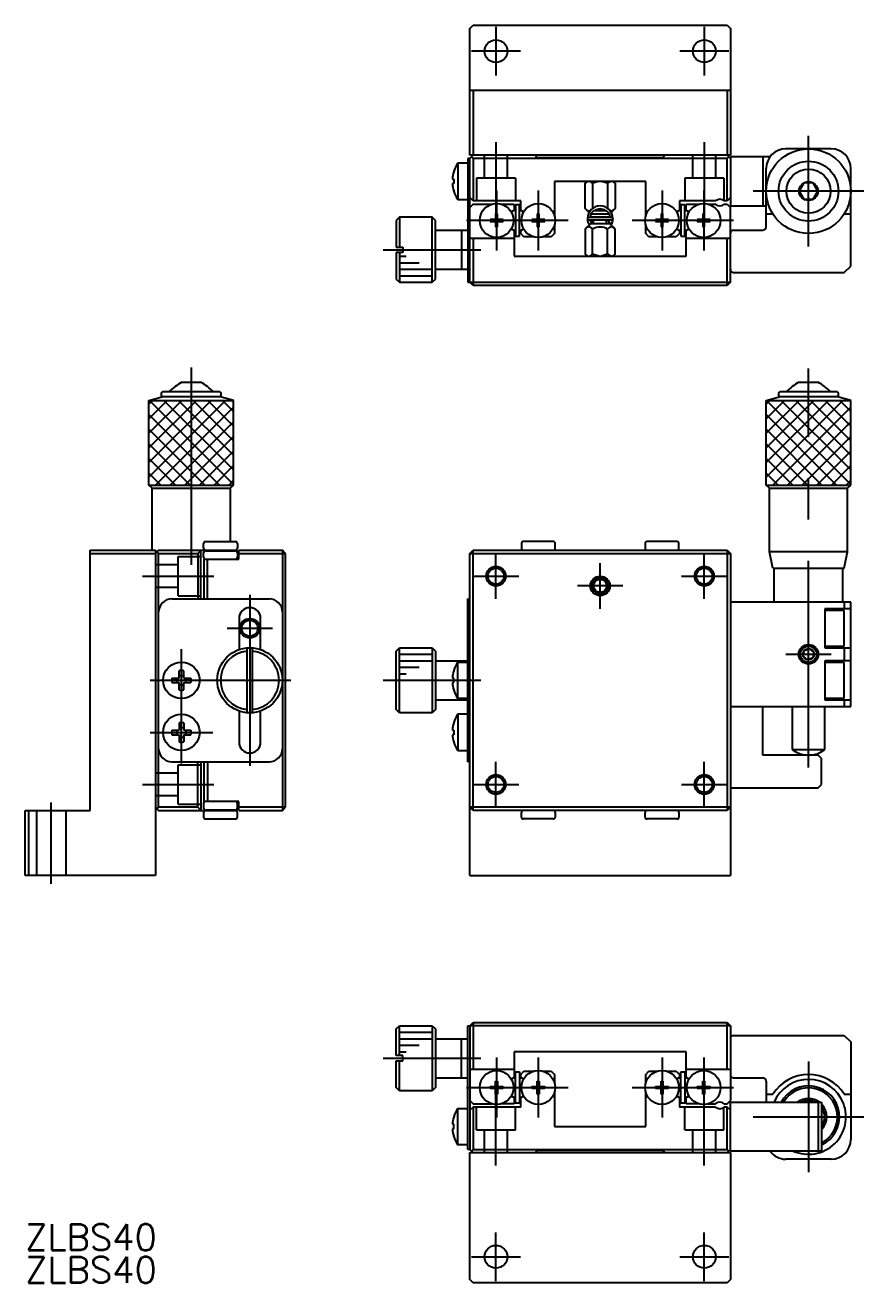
# Model space of a CAD drawing. Extents: x 0 to 276, y 0 to 193.
# Drawn here: x 0 to 128.8, y 0 to 193.2 of the extents above; entities that cross this region are included whole.
import ezdxf

# ---------------------------------------------------------------- set-up
doc = ezdxf.new("R2010")
doc.units = 0
doc.linetypes.add('CENTER', pattern=[50.8, 31.75, -6.35, 6.35, -6.35])
doc.linetypes.add('DASHED', pattern=[19.05, 12.7, -6.35])
doc.layers.get('0').update_dxf_attribs({"linetype": 'CONTINUOUS'})
doc.layers.add('CENTER', color=1, linetype='CENTER')
doc.styles.get("Standard").update_dxf_attribs({"font": 'txt.shx', "height": 3, "bigfont": 'bigfont.shx'})

# ---------------------------------------------------------------- blocks, each defined once
blk = doc.blocks.new('*U21')
at = {"color": 7, "linetype": 'CONTINUOUS'}
blk.add_text('ZLBS40', height=4, dxfattribs=at).set_placement((0, 5))
blk = doc.blocks.new('*U22')
at = {"color": 7, "linetype": 'CONTINUOUS'}
blk.add_text('ZLBS40', height=4, dxfattribs=at).set_placement((0, 0))

msp = doc.modelspace()

# ---------------------------------------------------------------- linework, layer by layer
at = {"color": 7, "linetype": 'CONTINUOUS'}
for p, q in [((68.3, 192.69), (68.8, 193.19)), ((68.8, 193.19), (107.8, 193.19)), ((107.8, 193.19), (108.3, 192.69)), ((68.3, 173.19), (68.3, 192.69)), ((108.3, 192.69), (108.3, 173.19)), ((68.3, 183.19), (108.3, 183.19)), ((68.8, 183.19), (68.8, 173.19)), ((107.8, 183.19), (107.8, 173.19)), ((123.8, 174.19), (116.8, 174.19)), ((68, 171.99), (66.45, 171.99)), ((66.45, 171.99), (66.45, 166.39)), ((68, 172.69), (68, 153.69)), ((68.3, 172.69), (68, 172.69)), ((68.3, 172.69), (68.8, 173.19)), ((108.3, 173.19), (68.3, 173.19)), ((68.3, 153.69), (68.3, 172.69)), ((68.8, 172.69), (68.55, 172.94)), ((107.8, 172.69), (68.8, 172.69)), ((68.8, 172.69), (68.8, 166.19)), ((78.3, 173.19), (78.65, 172.84)), ((78.65, 172.84), (97.95, 172.84)), ((97.95, 172.84), (98.3, 173.19)), ((108.3, 172.69), (107.8, 173.19)), ((107.8, 172.69), (108.05, 172.94)), ((107.8, 166.19), (107.8, 172.69)), ((114.36, 172.94), (108.3, 172.94)), ((108.3, 172.94), (108.3, 165.44)), ((113.3, 172.94), (113.3, 165.44)), ((65.83, 170.69), (65.83, 170.64)), ((113.8, 162.19), (113.8, 171.19)), ((126.8, 156.19), (126.8, 171.19)), ((65.62, 169.54), (65.83, 169.54)), ((65.83, 168.84), (65.62, 168.84)), ((65.83, 169.54), (65.83, 168.84)), ((95.3, 169.19), (81.3, 169.19)), ((81.3, 169.19), (81.3, 163.9)), ((86.47, 169.19), (85.99, 168.89)), ((85.99, 168.89), (86.29, 169.19)), ((85.99, 165), (85.99, 168.89)), ((87.14, 168.89), (86.66, 169.19)), ((88.1, 169.19), (87.14, 168.89)), ((87.14, 168.89), (87.14, 165.03)), ((89.45, 168.89), (88.49, 169.19)), ((89.93, 169.19), (89.45, 168.89)), ((89.45, 168.89), (89.45, 165.03)), ((90.61, 168.89), (90.13, 169.19)), ((90.31, 169.19), (90.61, 168.89)), ((90.61, 168.89), (90.61, 165)), ((95.3, 163.9), (95.3, 169.19)), ((119.57, 168.94), (118.85, 167.69)), ((121.02, 168.94), (119.57, 168.94)), ((121.74, 167.69), (121.02, 168.94)), ((65.83, 167.69), (65.83, 167.73)), ((66.45, 166.39), (68, 166.39)), ((68.8, 166.19), (68.3, 166.69)), ((76.1, 166.19), (68.8, 166.19)), ((76.1, 164.74), (76.1, 166.19)), ((106.03, 166.19), (100.5, 166.19)), ((100.5, 166.19), (100.5, 164.74)), ((107.8, 166.19), (107.36, 166.19)), ((108.3, 166.69), (107.8, 166.19)), ((118.85, 167.69), (119.57, 166.44)), ((119.57, 166.44), (121.02, 166.44)), ((121.02, 166.44), (121.74, 167.69)), ((68.8, 165.69), (68.3, 165.19)), ((68.8, 165.69), (71.68, 165.69)), ((73.11, 165.69), (75.1, 165.69)), ((75.1, 164.74), (74.84, 164.59)), ((75.1, 165.69), (75.1, 164.74)), ((75.9, 165.59), (75.3, 165.59)), ((75.3, 165.59), (75.3, 160.79)), ((75.9, 160.79), (75.9, 165.59)), ((76.32, 164.61), (76.1, 164.74)), ((86.59, 164.4), (85.99, 165)), ((87.3, 164.69), (86.8, 164.19)), ((89.3, 164.69), (87.3, 164.69)), ((89.8, 164.19), (89.3, 164.69)), ((90.61, 165), (90.01, 164.4)), ((100.5, 164.74), (100.27, 164.61)), ((101.3, 165.59), (100.7, 165.59)), ((100.7, 165.59), (100.7, 160.79)), ((101.3, 160.79), (101.3, 165.59)), ((101.5, 164.74), (101.5, 165.69)), ((101.5, 165.69), (103.48, 165.69)), ((101.76, 164.59), (101.5, 164.74)), ((104.91, 165.69), (106.03, 165.69)), ((107.36, 165.69), (107.8, 165.69)), ((107.8, 165.69), (108.3, 165.19)), ((108.3, 165.44), (113.8, 165.44)), ((108.3, 153.69), (108.3, 165.19)), ((57.5, 163.69), (57, 163.19)), ((57, 163.19), (57, 159.09)), ((57.5, 163.69), (57.5, 159.09)), ((62.5, 163.69), (57.5, 163.69)), ((62.5, 153.69), (62.5, 163.69)), ((63, 163.19), (62.5, 163.69)), ((63, 154.19), (63, 163.19)), ((72.19, 163.33), (71.4, 163.33)), ((71.4, 163.33), (71.4, 163.04)), ((71.4, 163.04), (72.19, 163.04)), ((71.93, 163.33), (71.93, 163.04)), ((72.54, 164.19), (72.25, 164.19)), ((72.25, 164.19), (72.25, 163.39)), ((72.54, 163.66), (72.25, 163.66)), ((72.25, 162.98), (72.25, 162.19)), ((72.25, 162.72), (72.54, 162.72)), ((72.54, 163.39), (72.54, 164.19)), ((72.54, 162.19), (72.54, 162.98)), ((73.4, 163.33), (72.6, 163.33)), ((72.6, 163.04), (73.4, 163.04)), ((72.87, 163.04), (72.87, 163.33)), ((73.4, 163.04), (73.4, 163.33)), ((78.59, 163.33), (77.8, 163.33)), ((77.8, 163.33), (77.8, 163.04)), ((77.8, 163.04), (78.59, 163.04)), ((78.33, 163.33), (78.33, 163.04)), ((78.94, 164.19), (78.65, 164.19)), ((78.65, 164.19), (78.65, 163.39)), ((78.94, 163.66), (78.65, 163.66)), ((78.65, 162.98), (78.65, 162.19)), ((78.65, 162.72), (78.94, 162.72)), ((78.94, 163.39), (78.94, 164.19)), ((78.94, 162.19), (78.94, 162.98)), ((79.8, 163.33), (79, 163.33)), ((79, 163.04), (79.8, 163.04)), ((79.27, 163.04), (79.27, 163.33)), ((79.8, 163.04), (79.8, 163.33)), ((81.3, 162.47), (81.3, 161.19)), ((86.8, 162.69), (85.99, 161.88)), ((86.57, 163.69), (90.02, 163.69)), ((90.02, 163.24), (86.57, 163.24)), ((86.8, 164.19), (89.8, 164.19)), ((86.8, 164.19), (86.8, 163.69)), ((89.8, 163.69), (86.8, 163.69)), ((89.8, 162.69), (86.8, 162.69)), ((87.01, 162.69), (86.81, 163.24)), ((87.3, 163.19), (87.02, 163.19)), ((87.3, 162.69), (87.3, 163.24)), ((89.3, 162.69), (89.3, 163.24)), ((89.3, 163.19), (89.58, 163.19)), ((89.58, 162.69), (89.67, 162.86)), ((89.67, 162.85), (89.67, 162.86)), ((89.68, 162.84), (89.67, 162.85)), ((89.67, 162.85), (89.67, 162.85)), ((89.69, 162.84), (89.68, 162.84)), ((89.69, 162.83), (89.69, 162.84)), ((89.7, 162.83), (89.69, 162.83)), ((89.71, 162.82), (89.7, 162.83)), ((89.72, 162.81), (89.71, 162.82)), ((89.73, 162.81), (89.72, 162.81)), ((89.75, 162.8), (89.73, 162.81)), ((89.73, 162.81), (89.73, 162.81)), ((89.78, 162.78), (89.75, 162.8)), ((89.81, 162.77), (89.78, 162.78)), ((89.8, 163.69), (89.8, 164.19)), ((90.61, 161.88), (89.8, 162.69)), ((89.85, 162.75), (89.81, 162.77)), ((89.88, 162.73), (89.85, 162.75)), ((89.92, 162.72), (89.88, 162.73)), ((89.95, 162.71), (89.92, 162.72)), ((89.98, 162.7), (89.95, 162.71)), ((90, 162.69), (89.98, 162.7)), ((89.99, 162.49), (90.08, 162.68)), ((90.01, 162.69), (90, 162.69)), ((90.02, 162.68), (90.01, 162.69)), ((90.04, 162.68), (90.02, 162.68)), ((90.05, 162.68), (90.04, 162.68)), ((90.06, 162.68), (90.05, 162.68)), ((90.07, 162.68), (90.06, 162.68)), ((90.06, 162.68), (90.06, 162.68)), ((90.08, 162.68), (90.07, 162.68)), ((90.1, 162.71), (90.08, 162.68)), ((90.08, 162.68), (90.08, 162.68)), ((90.08, 162.68), (90.08, 162.68)), ((90.08, 162.68), (90.08, 162.68)), ((90.09, 163.25), (90.09, 163.23)), ((90.09, 163.23), (90.1, 163.2)), ((90.1, 163.2), (90.11, 163.17)), ((90.12, 162.78), (90.1, 162.71)), ((90.11, 163.17), (90.12, 163.13)), ((90.12, 163.13), (90.13, 163.1)), ((90.13, 162.81), (90.12, 162.78)), ((90.13, 163.1), (90.14, 163.06)), ((90.14, 162.88), (90.13, 162.85)), ((90.13, 162.85), (90.13, 162.81)), ((90.24, 163.42), (90.14, 162.91)), ((90.14, 163.06), (90.14, 163.03)), ((90.14, 163.03), (90.14, 162.99)), ((90.14, 162.99), (90.14, 162.96)), ((90.14, 162.96), (90.14, 162.92)), ((90.14, 162.92), (90.14, 162.88)), ((95.3, 161.19), (95.3, 162.47)), ((97.59, 163.33), (96.8, 163.33)), ((96.8, 163.33), (96.8, 163.04)), ((96.8, 163.04), (97.59, 163.04)), ((97.33, 163.33), (97.33, 163.04)), ((97.94, 164.19), (97.65, 164.19)), ((97.65, 164.19), (97.65, 163.39)), ((97.94, 163.66), (97.65, 163.66)), ((97.65, 162.98), (97.65, 162.19)), ((97.65, 162.72), (97.94, 162.72)), ((97.94, 163.39), (97.94, 164.19)), ((97.94, 162.19), (97.94, 162.98)), ((98.8, 163.33), (98, 163.33)), ((98, 163.04), (98.8, 163.04)), ((98.27, 163.04), (98.27, 163.33)), ((98.8, 163.04), (98.8, 163.33)), ((103.99, 163.33), (103.2, 163.33)), ((103.2, 163.33), (103.2, 163.04)), ((103.2, 163.04), (103.99, 163.04)), ((103.73, 163.33), (103.73, 163.04)), ((104.34, 164.19), (104.05, 164.19)), ((104.05, 164.19), (104.05, 163.39)), ((104.34, 163.66), (104.05, 163.66)), ((104.05, 162.98), (104.05, 162.19)), ((104.05, 162.72), (104.34, 162.72)), ((104.34, 163.39), (104.34, 164.19)), ((104.34, 162.19), (104.34, 162.98)), ((105.2, 163.33), (104.4, 163.33)), ((104.4, 163.04), (105.2, 163.04)), ((104.67, 163.04), (104.67, 163.33)), ((105.2, 163.04), (105.2, 163.33)), ((113.8, 164.19), (114.82, 164.19)), ((125.77, 164.19), (126.8, 164.19)), ((63, 161.69), (68, 161.69)), ((67, 161.69), (67, 155.69)), ((75.1, 160.39), (68.3, 160.39)), ((68.8, 160.39), (68.8, 153.19)), ((72.25, 162.19), (72.54, 162.19)), ((74.84, 161.79), (75.1, 161.63)), ((75.1, 161.63), (75.1, 157.69)), ((75.3, 160.79), (75.9, 160.79)), ((76.1, 161.64), (76.39, 161.81)), ((76.1, 161.19), (76.1, 161.64)), ((76.6, 160.69), (76.1, 161.19)), ((78.08, 160.69), (76.6, 160.69)), ((78.65, 162.19), (78.94, 162.19)), ((80.8, 160.69), (79.51, 160.69)), ((81.3, 161.19), (80.8, 160.69)), ((85.99, 161.88), (85.99, 157.99)), ((87.14, 157.99), (87.14, 161.88)), ((89.45, 157.99), (89.45, 161.88)), ((90.61, 157.99), (90.61, 161.88)), ((95.8, 160.69), (95.3, 161.19)), ((97.08, 160.69), (95.8, 160.69)), ((97.65, 162.19), (97.94, 162.19)), ((100, 160.69), (98.51, 160.69)), ((100.5, 161.19), (100, 160.69)), ((100.13, 161.85), (100.5, 161.64)), ((100.5, 161.64), (100.5, 161.19)), ((100.7, 160.79), (101.3, 160.79)), ((101.5, 161.63), (101.76, 161.79)), ((101.5, 157.69), (101.5, 161.63)), ((108.3, 160.39), (101.5, 160.39)), ((104.05, 162.19), (104.34, 162.19)), ((107.8, 153.19), (107.8, 160.39)), ((108.8, 161.69), (113.3, 161.69)), ((57, 159.09), (58, 159.09)), ((58, 159.09), (58, 158.29)), ((58, 158.29), (57, 158.29)), ((57, 158.29), (57, 154.19)), ((57.5, 158.29), (57.5, 153.69)), ((75.1, 157.69), (101.5, 157.69)), ((86.47, 157.69), (85.99, 157.99)), ((85.99, 157.99), (86.29, 157.69)), ((87.14, 157.99), (86.66, 157.69)), ((88.1, 157.69), (87.14, 157.99)), ((89.45, 157.99), (88.49, 157.69)), ((89.93, 157.69), (89.45, 157.99)), ((90.61, 157.99), (90.13, 157.69)), ((90.31, 157.69), (90.61, 157.99)), ((63, 155.69), (68, 155.69)), ((108.8, 155.19), (125.8, 155.19)), ((125.8, 155.19), (126.8, 156.19)), ((57, 154.19), (57.5, 153.69)), ((57.5, 153.69), (62.5, 153.69)), ((62.5, 153.69), (63, 154.19)), ((68, 153.69), (68.3, 153.69)), ((68.8, 153.19), (68.3, 153.69)), ((68.3, 153.69), (108.3, 153.69)), ((107.8, 153.19), (68.8, 153.19)), ((108.3, 153.69), (107.8, 153.19)), ((24.06, 138.35), (26.94, 138.35)), ((118.85, 138.35), (121.74, 138.35)), ((19, 135.55), (21.2, 136.14)), ((19, 122.55), (19, 135.55)), ((19, 135.55), (32, 135.55)), ((20.9, 136.64), (20.9, 136.34)), ((29.9, 136.84), (21.1, 136.84)), ((21.1, 136.14), (29.9, 136.14)), ((32, 135.55), (29.8, 136.14)), ((30.1, 136.34), (30.1, 136.64)), ((32, 122.55), (32, 135.55)), ((113.8, 135.55), (116, 136.14)), ((113.8, 122.55), (113.8, 135.55)), ((113.8, 135.55), (126.8, 135.55)), ((115.7, 136.64), (115.7, 136.34)), ((124.7, 136.84), (115.9, 136.84)), ((115.9, 136.14), (124.7, 136.14)), ((126.8, 135.55), (124.6, 136.14)), ((124.9, 136.34), (124.9, 136.64)), ((126.8, 122.55), (126.8, 135.55)), ((19.5, 122.05), (19, 122.55)), ((19, 122.55), (32, 122.55)), ((19.5, 112.55), (19.5, 122.05)), ((19.5, 122.05), (31.5, 122.05)), ((31.5, 122.05), (32, 122.55)), ((31.5, 122.05), (31.5, 113.85)), ((114.3, 122.05), (113.8, 122.55)), ((113.8, 122.55), (126.8, 122.55)), ((114.3, 112.3), (114.3, 122.05)), ((114.3, 122.05), (126.3, 122.05)), ((126.3, 122.05), (126.8, 122.55)), ((126.3, 112.3), (126.3, 122.05)), ((10, 112.55), (20, 112.55)), ((10, 72.55), (10, 112.55)), ((10, 112.05), (20, 112.05)), ((20.5, 112.55), (20, 112.05)), ((20, 112.55), (20, 62.55)), ((20, 112.3), (20.25, 112.3)), ((20.5, 112.05), (20.25, 112.3)), ((20.5, 112.55), (32.5, 112.55)), ((20.5, 73.05), (20.5, 112.05)), ((20.5, 112.05), (26.5, 112.05)), ((26.5, 112.05), (27, 112.55)), ((26.5, 112.05), (26.5, 105.05)), ((27, 105.05), (27, 112.55)), ((27.4, 112.85), (27.4, 113.55)), ((27.4, 111.45), (27.4, 112.15)), ((27.7, 113.85), (32.3, 113.85)), ((27.7, 112.45), (32.3, 112.45)), ((28.45, 112.55), (28.45, 112.45)), ((28.58, 112.55), (28.58, 112.45)), ((30, 112.55), (30, 112.45)), ((31.38, 112.55), (31.38, 112.45)), ((31.55, 112.55), (31.55, 112.45)), ((32, 112.55), (32, 112.45)), ((32.5, 112.55), (32.5, 112.37)), ((32.6, 113.55), (32.6, 112.85)), ((32.6, 112.15), (32.6, 111.45)), ((32.8, 112.55), (39.5, 112.55)), ((32.8, 111.15), (32.8, 112.55)), ((32.8, 112.05), (40, 112.05)), ((40, 112.05), (39.5, 112.55)), ((39.5, 112.55), (39.5, 72.55)), ((40, 73.05), (40, 112.05)), ((68.3, 112.05), (68.8, 112.55)), ((68.3, 62.55), (68.3, 112.05)), ((68.3, 112.05), (108.3, 112.05)), ((68.8, 112.55), (107.8, 112.55)), ((68.8, 72.55), (68.8, 112.55)), ((76.2, 113.55), (76.2, 112.85)), ((81.1, 113.85), (76.5, 113.85)), ((81.4, 112.85), (81.4, 113.55)), ((95.2, 113.55), (95.2, 112.85)), ((100.1, 113.85), (95.5, 113.85)), ((100.4, 112.85), (100.4, 113.55)), ((107.8, 112.55), (108.3, 112.05)), ((107.8, 112.55), (107.8, 72.55)), ((108.3, 112.05), (108.3, 62.55)), ((114.8, 109.8), (114.3, 112.3)), ((126.3, 112.3), (114.3, 112.3)), ((125.8, 109.8), (126.3, 112.3)), ((27.5, 105.05), (27.5, 111.15)), ((27.5, 111.15), (32.8, 111.15)), ((28, 105.05), (28, 111.15)), ((32.5, 111.22), (32.5, 111.15)), ((114.8, 109.8), (125.8, 109.8)), ((115.05, 104.55), (115.05, 109.8)), ((125.55, 104.55), (125.55, 109.8)), ((22.5, 105.05), (37.5, 105.05)), ((68, 80.05), (68, 105.05)), ((68, 105.05), (68.3, 105.05)), ((126.8, 104.55), (108.3, 104.55)), ((125.8, 104.55), (125.8, 103.55)), ((126.8, 88.55), (126.8, 104.55)), ((126.8, 103.55), (122.8, 103.55)), ((122.8, 103.55), (122.8, 97.55)), ((125.8, 103.3), (122.8, 103.3)), ((125.8, 97.8), (125.8, 103.3)), ((32.85, 102.05), (32.85, 97.27)), ((36.15, 97.27), (36.15, 102.05)), ((34.1, 87.56), (34.1, 97.53)), ((34.9, 87.56), (34.9, 97.53)), ((57, 97.03), (57.5, 97.53)), ((57, 88.07), (57, 97.03)), ((57.5, 87.56), (57.5, 97.53)), ((57.5, 97.53), (58, 97.53)), ((58, 97.53), (58, 97.55)), ((58, 97.55), (62.5, 97.55)), ((62.5, 97.55), (62.5, 87.55)), ((62.5, 97.55), (63, 97.05)), ((63, 97.05), (63, 88.05)), ((119.48, 96.27), (119.65, 97.12)), ((119.65, 97.12), (120.47, 97.4)), ((120.47, 97.4), (121.12, 96.83)), ((121.12, 96.83), (120.95, 95.98)), ((122.8, 97.8), (125.8, 97.8)), ((122.8, 97.55), (126.8, 97.55)), ((125.8, 97.55), (125.8, 95.55)), ((63, 95.55), (68, 95.55)), ((66.45, 89.75), (66.45, 95.35)), ((66.45, 95.35), (68, 95.35)), ((67, 95.55), (67, 95.35)), ((120.13, 95.7), (119.48, 96.27)), ((120.95, 95.98), (120.13, 95.7)), ((126.8, 95.55), (122.8, 95.55)), ((122.8, 95.55), (122.8, 89.55)), ((125.8, 95.3), (122.8, 95.3)), ((125.8, 89.8), (125.8, 95.3)), ((22.54, 92.9), (23.65, 92.9)), ((23.65, 92.9), (23.65, 94.01)), ((24.35, 92.9), (24.35, 94.01)), ((24.35, 92.9), (25.46, 92.9)), ((65.83, 92.9), (65.62, 92.9)), ((65.83, 94.05), (65.83, 94.01)), ((65.83, 92.2), (65.83, 92.9)), ((22.54, 92.2), (23.65, 92.2)), ((23.65, 91.09), (23.65, 92.2)), ((24.35, 91.09), (24.35, 92.2)), ((24.35, 92.2), (25.46, 92.2)), ((65.62, 92.2), (65.83, 92.2)), ((65.83, 91.05), (65.83, 91.09)), ((63, 89.55), (68, 89.55)), ((68, 89.75), (66.45, 89.75)), ((67, 89.75), (67, 89.55)), ((122.8, 89.8), (125.8, 89.8)), ((122.8, 89.55), (126.8, 89.55)), ((125.8, 89.55), (125.8, 88.55)), ((32.85, 87.83), (32.85, 83.05)), ((36.15, 83.05), (36.15, 87.83)), ((57.5, 87.56), (57, 88.07)), ((58, 87.56), (57.5, 87.56)), ((58, 87.55), (58, 87.56)), ((62.5, 87.55), (58, 87.55)), ((63, 88.05), (62.5, 87.55)), ((68, 87.35), (66.45, 87.35)), ((66.45, 87.35), (66.45, 81.75)), ((108.3, 88.55), (126.8, 88.55)), ((113.3, 81.05), (113.3, 88.55)), ((117.8, 88.55), (117.8, 81.93)), ((122.8, 81.93), (122.8, 88.55)), ((23.65, 86.01), (23.65, 84.9)), ((24.35, 86.01), (24.35, 84.9)), ((65.83, 86.05), (65.83, 86.01)), ((22.54, 84.9), (23.65, 84.9)), ((22.54, 84.2), (23.65, 84.2)), ((23.65, 84.2), (23.65, 83.09)), ((24.35, 84.9), (25.46, 84.9)), ((24.35, 84.2), (24.35, 83.09)), ((24.35, 84.2), (25.46, 84.2)), ((65.62, 84.9), (65.83, 84.9)), ((65.83, 84.2), (65.62, 84.2)), ((65.83, 84.9), (65.83, 84.2)), ((65.83, 83.05), (65.83, 83.09)), ((66.45, 81.75), (68, 81.75)), ((117.8, 81.93), (122.8, 81.93)), ((22.5, 80.05), (37.5, 80.05)), ((26.5, 73.05), (26.5, 80.05)), ((27, 80.05), (27, 72.55)), ((27.5, 73.95), (27.5, 80.05)), ((28, 80.05), (28, 73.95)), ((68.3, 80.05), (68, 80.05)), ((121.8, 81.05), (113.3, 81.05)), ((122.3, 80.55), (121.8, 81.05)), ((122.3, 76.55), (122.3, 80.55)), ((108.3, 76.05), (121.8, 76.05)), ((121.8, 76.05), (122.3, 76.55)), ((27.4, 73.65), (27.4, 72.95)), ((32.8, 73.95), (27.5, 73.95)), ((32.5, 73.87), (32.5, 73.95)), ((32.6, 72.95), (32.6, 73.65)), ((32.8, 72.55), (32.8, 73.95)), ((0, 62.55), (0, 72.55)), ((0, 72.55), (10, 72.55)), ((0.5, 72.55), (0.5, 62.55)), ((20, 73.05), (20.5, 72.55)), ((20.5, 73.05), (20.25, 72.8)), ((26.5, 73.05), (20.5, 73.05)), ((20.5, 72.55), (27, 72.55)), ((27, 72.55), (26.5, 73.05)), ((27, 72.55), (32.5, 72.55)), ((27.4, 72.25), (27.4, 71.55)), ((27.7, 72.65), (32.3, 72.65)), ((28.45, 72.55), (28.45, 72.65)), ((28.58, 72.55), (28.58, 72.65)), ((30, 72.55), (30, 72.65)), ((31.38, 72.55), (31.38, 72.65)), ((31.55, 72.55), (31.55, 72.65)), ((32, 72.55), (32, 72.65)), ((32.5, 72.55), (32.5, 72.72)), ((32.6, 71.55), (32.6, 72.25)), ((40, 73.05), (32.8, 73.05)), ((32.8, 72.55), (39.5, 72.55)), ((39.5, 72.55), (40, 73.05)), ((68.8, 72.55), (68.3, 73.05)), ((108.3, 73.05), (68.3, 73.05)), ((107.8, 72.55), (68.8, 72.55)), ((76.2, 71.55), (76.2, 72.25)), ((81.4, 72.25), (81.4, 71.55)), ((95.2, 71.55), (95.2, 72.25)), ((100.4, 72.25), (100.4, 71.55)), ((108.3, 73.05), (107.8, 72.55)), ((27.7, 71.25), (32.3, 71.25)), ((81.1, 71.25), (76.5, 71.25)), ((100.1, 71.25), (95.5, 71.25)), ((20, 62.55), (0, 62.55)), ((68.3, 62.55), (108.3, 62.55)), ((57, 39), (57.5, 39.5)), ((57, 34.9), (57, 39)), ((57.5, 34.9), (57.5, 39.5)), ((57.5, 39.5), (62.5, 39.5)), ((62.5, 39.5), (62.5, 29.5)), ((62.5, 39.5), (63, 39)), ((63, 39), (63, 30)), ((68, 20.5), (68, 39.5)), ((68, 39.5), (68.3, 39.5)), ((68.3, 39.5), (68.8, 40)), ((108.3, 39.5), (68.3, 39.5)), ((68.3, 39.5), (68.3, 20.5)), ((68.8, 40), (107.8, 40)), ((68.8, 40), (68.8, 32.8)), ((107.8, 40), (108.3, 39.5)), ((107.8, 32.8), (107.8, 40)), ((108.3, 39.5), (108.3, 28)), ((63, 37.5), (68, 37.5)), ((67, 31.5), (67, 37.5)), ((108.8, 38), (125.8, 38)), ((125.8, 38), (126.8, 37)), ((126.8, 37), (126.8, 22)), ((58, 34.9), (57, 34.9)), ((58, 34.1), (58, 34.9)), ((101.5, 35.5), (75.1, 35.5)), ((75.1, 35.5), (75.1, 31.55)), ((101.5, 31.55), (101.5, 35.5)), ((57, 30), (57, 34.1)), ((57, 34.1), (58, 34.1)), ((57.5, 29.5), (57.5, 34.1)), ((63, 31.5), (68, 31.5)), ((68.3, 32.8), (75.1, 32.8)), ((72.25, 30.21), (72.25, 31)), ((72.25, 31), (72.54, 31)), ((72.54, 31), (72.54, 30.21)), ((75.1, 31.55), (74.84, 31.4)), ((75.3, 27.6), (75.3, 32.4)), ((75.3, 32.4), (75.9, 32.4)), ((75.9, 32.4), (75.9, 27.6)), ((76.1, 32), (76.6, 32.5)), ((76.1, 31.55), (76.1, 32)), ((76.39, 31.38), (76.1, 31.55)), ((76.6, 32.5), (78.08, 32.5)), ((78.65, 30.21), (78.65, 31)), ((78.65, 31), (78.94, 31)), ((78.94, 31), (78.94, 30.21)), ((79.51, 32.5), (80.8, 32.5)), ((80.8, 32.5), (81.3, 32)), ((81.3, 32), (81.3, 30.71)), ((95.3, 32), (95.8, 32.5)), ((95.3, 30.71), (95.3, 32)), ((95.8, 32.5), (97.08, 32.5)), ((97.65, 30.21), (97.65, 31)), ((97.65, 31), (97.94, 31)), ((97.94, 31), (97.94, 30.21)), ((98.51, 32.5), (100, 32.5)), ((100, 32.5), (100.5, 32)), ((100.5, 31.55), (100.2, 31.38)), ((100.5, 32), (100.5, 31.55)), ((100.7, 27.6), (100.7, 32.4)), ((100.7, 32.4), (101.3, 32.4)), ((101.3, 32.4), (101.3, 27.6)), ((101.5, 32.8), (108.3, 32.8)), ((101.76, 31.4), (101.5, 31.55)), ((104.05, 30.21), (104.05, 31)), ((104.05, 31), (104.34, 31)), ((104.34, 31), (104.34, 30.21)), ((108.8, 31.5), (113.3, 31.5)), ((113.8, 31), (113.8, 27.75)), ((57.5, 29.5), (57, 30)), ((62.5, 29.5), (57.5, 29.5)), ((63, 30), (62.5, 29.5)), ((71.4, 29.86), (71.4, 30.15)), ((71.4, 30.15), (72.19, 30.15)), ((72.19, 29.86), (71.4, 29.86)), ((71.93, 29.86), (71.93, 30.15)), ((72.25, 30.47), (72.54, 30.47)), ((72.25, 29), (72.25, 29.8)), ((72.54, 29.53), (72.25, 29.53)), ((72.54, 29), (72.25, 29)), ((72.54, 29.8), (72.54, 29)), ((72.6, 30.15), (73.4, 30.15)), ((73.4, 29.86), (72.6, 29.86)), ((72.87, 30.15), (72.87, 29.86)), ((73.4, 30.15), (73.4, 29.86)), ((77.8, 29.86), (77.8, 30.15)), ((77.8, 30.15), (78.59, 30.15)), ((78.59, 29.86), (77.8, 29.86)), ((78.33, 29.86), (78.33, 30.15)), ((78.65, 30.47), (78.94, 30.47)), ((78.65, 29), (78.65, 29.8)), ((78.94, 29.53), (78.65, 29.53)), ((78.94, 29), (78.65, 29)), ((78.94, 29.8), (78.94, 29)), ((79, 30.15), (79.8, 30.15)), ((79.8, 29.86), (79, 29.86)), ((79.27, 30.15), (79.27, 29.86)), ((79.8, 30.15), (79.8, 29.86)), ((81.3, 29.29), (81.3, 24)), ((95.3, 24), (95.3, 29.29)), ((96.8, 29.86), (96.8, 30.15)), ((96.8, 30.15), (97.59, 30.15)), ((97.59, 29.86), (96.8, 29.86)), ((97.33, 29.86), (97.33, 30.15)), ((97.65, 30.47), (97.94, 30.47)), ((97.65, 29), (97.65, 29.8)), ((97.94, 29.53), (97.65, 29.53)), ((97.94, 29), (97.65, 29)), ((97.94, 29.8), (97.94, 29)), ((98, 30.15), (98.8, 30.15)), ((98.8, 29.86), (98, 29.86)), ((98.27, 30.15), (98.27, 29.86)), ((98.8, 30.15), (98.8, 29.86)), ((103.2, 29.86), (103.2, 30.15)), ((103.2, 30.15), (103.99, 30.15)), ((103.99, 29.86), (103.2, 29.86)), ((103.73, 29.86), (103.73, 30.15)), ((104.05, 30.47), (104.34, 30.47)), ((104.05, 29), (104.05, 29.8)), ((104.34, 29.53), (104.05, 29.53)), ((104.34, 29), (104.05, 29)), ((104.34, 29.8), (104.34, 29)), ((104.4, 30.15), (105.2, 30.15)), ((105.2, 29.86), (104.4, 29.86)), ((104.67, 30.15), (104.67, 29.86)), ((105.2, 30.15), (105.2, 29.86)), ((113.8, 29), (114.82, 29)), ((125.77, 29), (126.8, 29)), ((68.3, 28), (68.8, 27.5)), ((68.8, 27.5), (71.68, 27.5)), ((75.1, 27.5), (73.11, 27.5)), ((74.84, 28.6), (75.1, 28.45)), ((75.1, 28.45), (75.1, 27.5)), ((75.9, 27.6), (75.3, 27.6)), ((76.1, 28.45), (76.32, 28.58)), ((76.1, 27), (76.1, 28.45)), ((100.27, 28.58), (100.5, 28.45)), ((100.5, 28.45), (100.5, 27)), ((101.3, 27.6), (100.7, 27.6)), ((101.5, 28.45), (101.76, 28.6)), ((101.5, 27.5), (101.5, 28.45)), ((103.48, 27.5), (101.5, 27.5)), ((104.91, 27.5), (106.03, 27.5)), ((107.36, 27.5), (107.8, 27.5)), ((107.8, 27.5), (108.3, 28)), ((108.3, 20.25), (108.3, 27.75)), ((108.3, 27.75), (122.3, 27.75)), ((121.8, 27.75), (121.8, 20.25)), ((122.3, 27.75), (122.3, 20.25)), ((65.83, 25.5), (65.83, 25.46)), ((66.45, 21.2), (66.45, 26.8)), ((66.45, 26.8), (68, 26.8)), ((68.8, 27), (68.3, 26.5)), ((76.1, 27), (68.8, 27)), ((68.8, 27), (68.8, 20.5)), ((106.03, 27), (100.5, 27)), ((107.8, 27), (107.36, 27)), ((108.3, 26.5), (107.8, 27)), ((107.8, 20.5), (107.8, 27)), ((65.83, 24.35), (65.62, 24.35)), ((65.62, 23.65), (65.83, 23.65)), ((65.83, 23.65), (65.83, 24.35)), ((81.3, 24), (95.3, 24)), ((65.83, 22.5), (65.83, 22.54)), ((68, 21.2), (66.45, 21.2)), ((68.3, 20.5), (68, 20.5)), ((68.8, 20), (68.3, 20.5)), ((68.3, 0.5), (68.3, 20)), ((68.3, 20), (108.3, 20)), ((68.8, 20.5), (68.55, 20.25)), ((68.8, 20.5), (107.8, 20.5)), ((78.65, 20.35), (78.3, 20)), ((97.95, 20.35), (78.65, 20.35)), ((98.3, 20), (97.95, 20.35)), ((108.3, 20.5), (107.8, 20)), ((107.8, 20.5), (108.05, 20.25)), ((122.3, 20.25), (108.3, 20.25)), ((108.3, 20), (108.3, 0.5)), ((123.8, 19), (116.8, 19)), ((68.8, 0), (68.3, 0.5)), ((107.8, 0), (68.8, 0)), ((108.3, 0.5), (107.8, 0))]:
    msp.add_line(p, q, dxfattribs=at)
at = {"color": 3, "linetype": 'DASHED'}
for p, q in [((70.55, 169.69), (70.55, 173.19)), ((74.05, 169.69), (74.05, 173.19)), ((102.55, 169.69), (102.55, 173.19)), ((106.05, 169.69), (106.05, 173.19)), ((75.3, 169.69), (69.3, 169.69)), ((69.3, 169.69), (69.3, 166.19)), ((75.3, 169.69), (75.3, 166.19)), ((107.3, 169.69), (101.3, 169.69)), ((101.3, 169.69), (101.3, 166.19)), ((107.3, 169.69), (107.3, 166.24)), ((23.5, 110.3), (20, 110.3)), ((23.5, 105.55), (23.5, 111.55)), ((23.5, 111.55), (27, 111.55)), ((23.5, 106.8), (20, 106.8)), ((23.5, 105.55), (27, 105.55)), ((23.5, 73.55), (23.5, 79.55)), ((23.5, 79.55), (27, 79.55)), ((23.5, 78.3), (20, 78.3)), ((23.5, 74.8), (20, 74.8)), ((23.5, 73.55), (27, 73.55)), ((1.75, 72.55), (1.75, 62.55)), ((6.25, 72.55), (6.25, 62.55)), ((69.3, 23.5), (69.3, 26.95)), ((75.3, 23.5), (75.3, 27)), ((101.3, 23.5), (101.3, 27)), ((107.3, 23.5), (107.3, 27)), ((69.3, 23.5), (75.3, 23.5)), ((70.55, 20), (70.55, 23.5)), ((74.05, 20), (74.05, 23.5)), ((101.3, 23.5), (107.3, 23.5)), ((102.55, 20), (102.55, 23.5)), ((106.05, 20), (106.05, 23.5))]:
    msp.add_line(p, q, dxfattribs=at)
at = {"color": 3, "linetype": 'CONTINUOUS'}
for p, q in [((57.5, 157.69), (58.5, 157.69)), ((57.5, 156.69), (60.5, 156.69)), ((57.5, 155.69), (62.5, 155.69)), ((57.5, 154.69), (62.5, 154.69)), ((30.79, 135.55), (19, 123.75)), ((28.55, 135.55), (19, 126)), ((26.3, 135.55), (19, 128.24)), ((24.06, 135.55), (19, 130.49)), ((21.81, 135.55), (19, 132.73)), ((19.57, 135.55), (19, 134.98)), ((32, 122.62), (19.07, 135.55)), ((32, 124.86), (21.31, 135.55)), ((32, 127.11), (23.56, 135.55)), ((32, 129.35), (25.8, 135.55)), ((32, 131.6), (28.05, 135.55)), ((32, 133.84), (30.29, 135.55)), ((125.59, 135.55), (113.8, 123.75)), ((123.35, 135.55), (113.8, 126)), ((121.1, 135.55), (113.8, 128.24)), ((118.86, 135.55), (113.8, 130.49)), ((116.61, 135.55), (113.8, 132.73)), ((114.37, 135.55), (113.8, 134.98)), ((126.8, 122.62), (113.86, 135.55)), ((126.8, 124.86), (116.11, 135.55)), ((126.8, 127.11), (118.35, 135.55)), ((126.8, 129.35), (120.6, 135.55)), ((126.8, 131.6), (122.84, 135.55)), ((126.8, 133.84), (125.09, 135.55)), ((29.82, 122.55), (19, 133.37)), ((32, 134.51), (20.04, 122.55)), ((124.62, 122.55), (113.8, 133.37)), ((126.8, 134.51), (114.84, 122.55)), ((32, 132.26), (22.28, 122.55)), ((126.8, 132.26), (117.08, 122.55)), ((27.58, 122.55), (19, 131.13)), ((32, 130.02), (24.53, 122.55)), ((122.37, 122.55), (113.8, 131.13)), ((126.8, 130.02), (119.33, 122.55)), ((25.33, 122.55), (19, 128.88)), ((32, 127.77), (26.77, 122.55)), ((120.13, 122.55), (113.8, 128.88)), ((126.8, 127.77), (121.57, 122.55)), ((23.09, 122.55), (19, 126.64)), ((117.88, 122.55), (113.8, 126.64)), ((20.84, 122.55), (19, 124.39)), ((32, 125.53), (29.02, 122.55)), ((115.64, 122.55), (113.8, 124.39)), ((126.8, 125.53), (123.82, 122.55)), ((32, 123.28), (31.26, 122.55)), ((126.8, 123.28), (126.06, 122.55)), ((57.5, 96.55), (62.5, 96.55)), ((57.5, 95.55), (62.5, 95.55)), ((57.5, 94.55), (60.5, 94.55)), ((57.5, 93.55), (58.5, 93.55)), ((57.5, 38.5), (62.5, 38.5)), ((57.5, 37.5), (62.5, 37.5)), ((57.5, 36.5), (60.5, 36.5)), ((57.5, 35.5), (58.5, 35.5))]:
    msp.add_line(p, q, dxfattribs=at)
at = {"color": 7, "linetype": 'CONTINUOUS'}
for centre, radius in [((72.3, 189.19), 1.75), ((104.3, 189.19), 1.75), ((120.3, 167.69), 6.5), ((120.3, 167.69), 4.6), ((120.3, 167.69), 3.4), ((120.3, 167.69), 1.44), ((72.4, 163.19), 2.6), ((78.8, 163.19), 2.6), ((97.8, 163.19), 2.6), ((104.2, 163.19), 2.6), ((72.3, 108.55), 1.23), ((88.3, 107.05), 1.23), ((104.3, 108.55), 1.23), ((88.3, 107.05), 1), ((34.5, 100.55), 1.23), ((34.5, 92.55), 5), ((120.3, 96.55), 1.5), ((120.3, 96.55), 1.25), ((120.3, 96.55), 0.866), ((24, 92.55), 2.8), ((24, 84.55), 2.8), ((72.3, 76.55), 1.23), ((104.3, 76.55), 1.23), ((72.4, 30), 2.6), ((78.8, 30), 2.6), ((97.8, 30), 2.6), ((104.2, 30), 2.6), ((72.3, 4), 1.75), ((104.3, 4), 1.75)]:
    msp.add_circle(centre, radius, dxfattribs=at)
at = {"color": 3, "linetype": 'CONTINUOUS'}
for centre in [(72.3, 108.55), (88.3, 107.05), (104.3, 108.55), (34.5, 100.55), (72.3, 76.55), (104.3, 76.55)]:
    msp.add_circle(centre, 1.5, dxfattribs=at)
at = {"color": 7, "linetype": 'CONTINUOUS'}
for centre, radius, start, end in [((116.8, 171.19), 3, 90, 180), ((123.8, 171.19), 3, 0, 90), ((70.6, 169.19), 5, 145.9442, 162.5424), ((70.6, 169.19), 4.99, 162.9961, 175.9761), ((70.6, 169.19), 4.99, 184.0239, 197.0039), ((70.6, 169.19), 5, 197.4576, 214.0558), ((106.7, 165.44), 1, 48.5904, 131.4096), ((75.6, 163.19), 1.59, 100.8931, 126.1972), ((75.71, 163.07), 1.75, 118.6214, 127.0061), ((75.6, 163.19), 1.59, 53.8028, 79.1069), ((75.48, 163.07), 1.75, 52.9939, 61.3786), ((87.03, 166.02), 1.46, 225.3886, 239.1199), ((86.56, 165.24), 0.554, 238.717, 300.9384), ((88.3, 163.46), 1.95, 0.7433, 179.2229), ((88.3, 163.46), 1.5, 54.7293, 125.2707), ((88.3, 167), 2.31, 252.5642, 287.4237), ((90.03, 165.24), 0.554, 239.0926, 301.283), ((89.56, 166.02), 1.46, 300.8801, 314.6127), ((101, 163.19), 1.59, 100.8931, 126.1972), ((101.11, 163.07), 1.75, 118.6214, 127.0061), ((101, 163.19), 1.59, 53.8028, 79.1069), ((100.88, 163.07), 1.75, 52.9939, 61.3786), ((106.7, 166.44), 1, 228.5904, 311.4096), ((72.19, 163.39), 0.06, 270, 0), ((72.19, 162.98), 0.06, 0, 90), ((72.6, 163.39), 0.06, 180, 270), ((72.6, 162.98), 0.06, 90, 180), ((78.59, 163.39), 0.06, 270, 0), ((78.59, 162.98), 0.06, 0, 90), ((79, 163.39), 0.06, 180, 270), ((79, 162.98), 0.06, 90, 180), ((86.57, 163.46), 0.225, 90, 270), ((88.3, 163.46), 1.95, 180.7814, 209.7569), ((87.17, 162.96), 0.274, 89.6299, 174.6503), ((89.42, 162.96), 0.271, 336.8141, 90.7729), ((90.02, 163.46), 0.225, 270, 90), ((97.59, 163.39), 0.06, 270, 0), ((97.59, 162.98), 0.06, 0, 90), ((98, 163.39), 0.06, 180, 270), ((98, 162.98), 0.06, 90, 180), ((103.99, 163.39), 0.06, 270, 0), ((103.99, 162.98), 0.06, 360, 90), ((104.4, 163.39), 0.06, 180, 270), ((104.4, 162.98), 0.06, 90, 180), ((75.71, 163.3), 1.75, 232.9939, 241.3786), ((75.6, 163.19), 1.59, 233.8028, 259.1069), ((75.6, 163.19), 1.59, 280.8931, 306.1972), ((75.48, 163.3), 1.75, 298.6214, 307.0061), ((87.03, 160.85), 1.46, 135.3861, 135.3873), ((87.03, 160.85), 1.46, 120.8801, 134.6139), ((86.56, 161.63), 0.554, 59.0926, 121.283), ((86.14, 160.9), 1.4, 44.1651, 59.4703), ((88.3, 159.87), 2.31, 60.0163, 119.9837), ((90.45, 160.9), 1.4, 120.5297, 135.8349), ((90.03, 161.63), 0.554, 58.717, 120.9074), ((89.56, 160.85), 1.46, 45.3873, 59.1199), ((101.11, 163.3), 1.75, 232.9939, 241.3786), ((101, 163.19), 1.59, 233.8028, 259.1069), ((101, 163.19), 1.59, 280.8931, 306.1972), ((100.88, 163.3), 1.75, 298.6214, 307.0061), ((108.8, 161.19), 0.5, 90, 180), ((113.3, 162.19), 0.5, 270, 0), ((108.8, 155.69), 0.5, 180, 270), ((27.82, 131.45), 7.85, 118.6151, 136.7208), ((23.18, 131.45), 7.85, 43.2792, 61.3849), ((122.61, 131.45), 7.85, 118.6151, 136.7208), ((117.98, 131.45), 7.85, 43.2792, 61.3849), ((21.1, 136.64), 0.2, 90, 180), ((21.1, 136.34), 0.2, 180, 270), ((29.9, 136.64), 0.2, 0, 90), ((29.9, 136.34), 0.2, 270, 0), ((115.9, 136.64), 0.2, 90, 180), ((115.9, 136.34), 0.2, 180, 270), ((124.7, 136.64), 0.2, 0, 90), ((124.7, 136.34), 0.2, 270, 0), ((27.7, 113.55), 0.3, 90, 180), ((27.7, 112.85), 0.3, 180, 270), ((27.7, 112.15), 0.3, 90, 180), ((32.3, 113.55), 0.3, 360, 90), ((32.3, 112.85), 0.3, 270, 0), ((32.3, 112.15), 0.3, 360, 90), ((76.5, 113.55), 0.3, 90, 180), ((76.5, 112.85), 0.3, 180, 270), ((81.1, 113.55), 0.3, 360, 90), ((81.1, 112.85), 0.3, 270, 0), ((95.5, 113.55), 0.3, 90, 180), ((95.5, 112.85), 0.3, 180, 270), ((100.1, 113.55), 0.3, 360, 90), ((100.1, 112.85), 0.3, 270, 0), ((27.7, 111.45), 0.3, 180, 270), ((32.3, 111.45), 0.3, 270, 0), ((22.5, 103.05), 2, 90, 180), ((37.5, 103.05), 2, 0, 90), ((34.5, 102.05), 1.65, 0, 180), ((34.5, 92.55), 4.5, 95.0997, 264.9003), ((34.5, 92.55), 4.5, 275.0997, 84.9003), ((70.6, 92.55), 5, 145.9442, 162.5424), ((24, 92.55), 1.5, 166.5066, 193.4934), ((24, 92.55), 0.734, 151.5382, 208.4619), ((24, 92.55), 1.5, 76.5066, 103.4934), ((24, 92.55), 0.734, 61.5381, 118.4619), ((24, 92.55), 0.734, 331.5381, 28.4618), ((24, 92.55), 1.5, 346.5066, 13.4934), ((70.6, 92.55), 4.99, 162.9961, 175.9761), ((24, 92.55), 0.734, 241.5381, 298.4619), ((24, 92.55), 1.5, 256.5066, 283.4934), ((70.6, 92.55), 4.99, 184.0239, 197.0039), ((70.6, 92.55), 5, 197.4576, 214.0558), ((70.6, 84.55), 5, 145.9442, 162.5424), ((24, 84.55), 1.5, 76.5066, 103.4934), ((24, 84.55), 0.734, 61.5381, 118.4619), ((70.6, 84.55), 4.99, 162.9961, 175.9761), ((24, 84.55), 1.5, 166.5066, 193.4934), ((24, 84.55), 0.734, 151.5381, 208.4618), ((24, 84.55), 0.734, 241.5381, 298.4619), ((24, 84.55), 1.5, 256.5066, 283.4934), ((24, 84.55), 0.734, 331.5382, 28.4619), ((24, 84.55), 1.5, 346.5066, 13.4934), ((70.6, 84.55), 4.99, 184.0239, 197.0039), ((22.5, 82.05), 2, 180, 270), ((34.5, 83.05), 1.65, 180, 0), ((37.5, 82.05), 2, 270, 0), ((70.6, 84.55), 5, 197.4576, 214.0558), ((120.3, 85.05), 4, 231.3178, 308.6822), ((27.7, 73.65), 0.3, 90, 180), ((32.3, 73.65), 0.3, 0, 90), ((27.7, 72.95), 0.3, 180, 270), ((27.7, 72.25), 0.3, 90, 180), ((27.7, 71.55), 0.3, 180, 270), ((32.3, 72.95), 0.3, 270, 0), ((32.3, 72.25), 0.3, 0, 90), ((32.3, 71.55), 0.3, 270, 0), ((76.5, 72.25), 0.3, 90, 180), ((76.5, 71.55), 0.3, 180, 270), ((81.1, 72.25), 0.3, 0, 90), ((81.1, 71.55), 0.3, 270, 0), ((95.5, 72.25), 0.3, 90, 180), ((95.5, 71.55), 0.3, 180, 270), ((100.1, 72.25), 0.3, 0, 90), ((100.1, 71.55), 0.3, 270, 0), ((108.8, 37.5), 0.5, 90, 180), ((75.6, 30), 1.59, 100.8931, 126.1972), ((75.71, 29.89), 1.75, 118.6214, 127.0061), ((75.6, 30), 1.59, 53.8028, 79.1069), ((75.48, 29.89), 1.75, 52.9939, 61.3786), ((101, 30), 1.59, 100.8931, 126.1972), ((101.11, 29.89), 1.75, 118.6214, 127.0061), ((101, 30), 1.59, 53.8028, 79.1069), ((100.88, 29.89), 1.75, 52.9939, 61.3786), ((108.8, 32), 0.5, 180, 270), ((113.3, 31), 0.5, 0, 90), ((120.3, 25.5), 6.5, 32.579, 147.421), ((120.3, 25.5), 5.75, 245.9294, 156.9643), ((72.19, 30.21), 0.06, 270, 0), ((72.19, 29.8), 0.06, 0, 90), ((72.6, 30.21), 0.06, 180, 270), ((72.6, 29.8), 0.06, 90, 180), ((78.59, 30.21), 0.06, 270, 0), ((78.59, 29.8), 0.06, 0, 90), ((79, 30.21), 0.06, 180, 270), ((79, 29.8), 0.06, 90, 180), ((97.59, 30.21), 0.06, 270, 0), ((97.59, 29.8), 0.06, 0, 90), ((98, 30.21), 0.06, 180, 270), ((98, 29.8), 0.06, 90, 180), ((103.99, 30.21), 0.06, 270, 0), ((103.99, 29.8), 0.06, 0, 90), ((104.4, 30.21), 0.06, 180, 270), ((104.4, 29.8), 0.06, 90, 180), ((120.3, 25.5), 4.75, 294.9011, 151.7263), ((120.3, 25.5), 4.45, 296.7076, 149.6276), ((75.71, 30.11), 1.75, 232.9939, 241.3786), ((75.6, 30), 1.59, 233.8028, 259.1069), ((75.6, 30), 1.59, 280.8931, 306.1972), ((75.48, 30.11), 1.75, 298.6214, 307.0061), ((101.11, 30.11), 1.75, 232.9939, 241.3786), ((101, 30), 1.59, 233.8028, 259.1069), ((101, 30), 1.59, 280.8931, 306.1972), ((100.88, 30.11), 1.75, 298.6214, 307.0061), ((106.7, 26.75), 1, 48.5904, 131.4096), ((120.3, 25.5), 2.8, 53.4725, 126.5275), ((120.3, 25.5), 2.5, 64.1581, 115.8419), ((120.3, 25.5), 2.8, 315.5847, 44.4153), ((70.6, 24), 4.99, 162.9961, 175.9761), ((70.6, 24), 5, 145.9442, 162.5424), ((106.7, 27.75), 1, 228.5904, 311.4096), ((120.3, 25.5), 2.5, 323.1301, 36.8699), ((70.6, 24), 4.99, 184.0239, 197.0039), ((70.6, 24), 5, 197.4576, 214.0558), ((123.8, 22), 3, 270, 360), ((116.8, 22), 3, 215.6853, 270)]:
    msp.add_arc(centre, radius, start, end, dxfattribs=at)
at = {"layer": 'CENTER', "color": 1, "linetype": 'CENTER'}
for p, q in [((72.3, 192.94), (72.3, 185.44)), ((104.3, 192.94), (104.3, 185.44)), ((76.05, 189.19), (68.55, 189.19)), ((108.05, 189.19), (100.55, 189.19)), ((120.3, 159.19), (120.3, 176.19)), ((72.3, 175.19), (72.3, 164.19)), ((104.3, 175.19), (104.3, 164.19)), ((72.4, 167.79), (72.4, 158.59)), ((78.8, 167.79), (78.8, 158.59)), ((97.8, 167.79), (97.8, 158.59)), ((104.2, 167.79), (104.2, 158.59)), ((128.8, 167.69), (111.8, 167.69)), ((83.4, 163.19), (67.8, 163.19)), ((108.8, 163.19), (93.2, 163.19)), ((55, 158.69), (70, 158.69)), ((25.5, 140.59), (25.5, 110.29)), ((120.3, 79.15), (120.3, 140.44)), ((72.3, 105.05), (72.3, 112.05)), ((104.3, 105.05), (104.3, 112.05)), ((88.3, 103.55), (88.3, 110.55)), ((18, 108.55), (29, 108.55)), ((68.8, 108.55), (75.8, 108.55)), ((100.8, 108.55), (107.8, 108.55)), ((91.8, 107.05), (84.8, 107.05)), ((34.5, 105.7), (34.5, 79.4)), ((31, 100.55), (38, 100.55)), ((24, 79.75), (24, 97.35)), ((116.8, 96.55), (123.8, 96.55)), ((19.2, 92.55), (40.8, 92.55)), ((55, 92.55), (70, 92.55)), ((19.2, 84.55), (28.8, 84.55)), ((72.3, 73.05), (72.3, 80.05)), ((104.3, 73.05), (104.3, 80.05)), ((18, 76.55), (29, 76.55)), ((68.8, 76.55), (75.8, 76.55)), ((100.8, 76.55), (107.8, 76.55)), ((4, 61.3), (4, 73.8)), ((55, 34.5), (70, 34.5)), ((72.4, 34.6), (72.4, 25.4)), ((78.8, 34.6), (78.8, 25.4)), ((97.8, 34.6), (97.8, 25.4)), ((104.2, 34.6), (104.2, 25.4)), ((120.3, 34), (120.3, 17)), ((67.8, 30), (83.4, 30)), ((72.3, 18), (72.3, 29)), ((93.2, 30), (108.8, 30)), ((104.3, 18), (104.3, 29)), ((111.8, 25.5), (128.8, 25.5)), ((72.3, 0.25), (72.3, 7.75)), ((104.3, 0.25), (104.3, 7.75)), ((68.55, 4), (76.05, 4)), ((100.55, 4), (108.05, 4))]:
    msp.add_line(p, q, dxfattribs=at)

# ---------------------------------------------------------------- block references
at = {"color": 7, "linetype": 'CONTINUOUS'}
for name in ['*U21', '*U22']:
    msp.add_blockref(name, (0, 0), dxfattribs=at)

doc.saveas('drawing.dxf')
